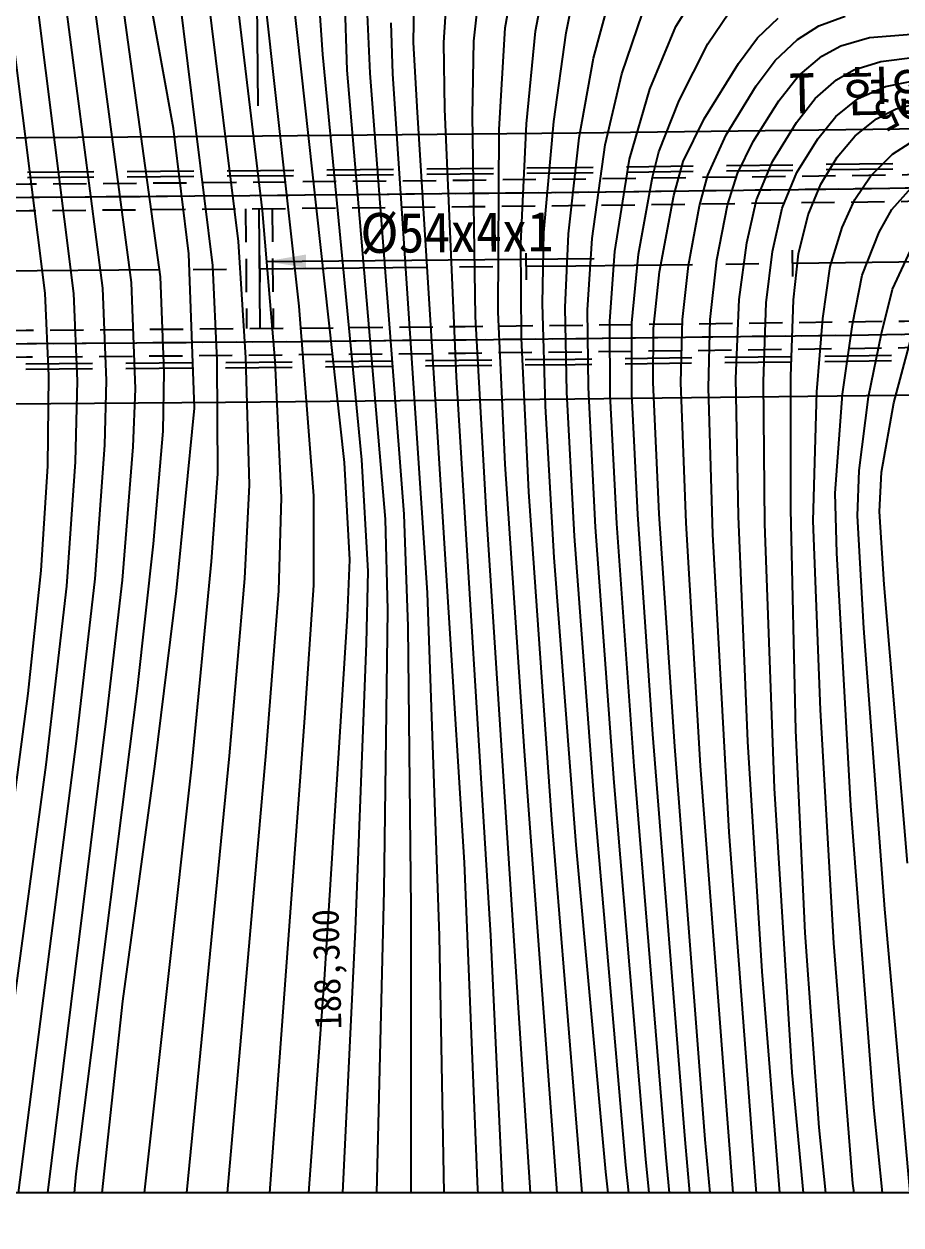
# Model space of a CAD drawing. Header units: millimetres. Extents: x 14950 to 15746, y 1103 to 1809.
# Drawn here: x 15452 to 15517.9, y 1394.2 to 1484.4 of the extents above; entities that cross this region are included whole.
import ezdxf
from ezdxf.enums import TextEntityAlignment as Align
from ezdxf.xclip import XClip

# ---------------------------------------------------------------- set-up
doc = ezdxf.new("R2010")
doc.units = ezdxf.units.MM
doc.header["$LTSCALE"] = 10
doc.header["$MEASUREMENT"] = 0
doc.header["$XCLIPFRAME"] = 2
for name, pattern in [('CENTER', [2, 1.25, -0.25, 0.25, -0.25]), ('DASHED', [0.75, 0.5, -0.25]), ('HIDDEN', [0.375, 0.25, -0.125])]:
    doc.linetypes.add(name, pattern=pattern)
doc.layers.add('TX-PAPR', color=2, linetype='Continuous', plot=False)
doc.layers.add('TZ-BASE', color=253, linetype='Continuous')
doc.layers.add('TZ-CABL', color=4, linetype='Continuous')
doc.styles.add('HANA', font='GulimChe.ttf')
doc.styles.get("Standard").update_dxf_attribs({"font": 'GulimChe.ttf'})
doc.linetypes.add('ZIGZAG', pattern='A,0.0001,-0.2,[131,ltypeshp.shx,S=0.2,R=0,X=-0.2,Y=0],-0.4,[131,ltypeshp.shx,S=0.2,R=180,X=0.2,Y=0],-0.2', length=0.8001)
doc.dimstyles.get("Standard").update_dxf_attribs({"dimtxt": 0.18, "dimasz": 0.18, "dimexe": 0.18, "dimexo": 0.0625, "dimgap": 0.09, "dimtad": 0, "dimtih": 1, "dimtoh": 1, "dimdec": 4, "dimzin": 0, "dimdsep": 46, "dimtxsty": 'Standard', "dimcen": 0.09, "dimadec": 0, "dimazin": 0, "dimtfac": 1, "dimtdec": 4, "dimtofl": 0, "dimtmove": 0, "dimatfit": 3, "dimfxl": 0, "dimtolj": 1, "dimtzin": 0, "dimarcsym": 0})

# ---------------------------------------------------------------- blocks, each defined once
blk = doc.blocks.new('JD-DGDG5SGS')
at = {"layer": 'TZ-BASE'}
for p, q in [((423.838, -7.408, 49.104), (420.296, 20.809, 49.104)), ((442.906, -8.38, 58.104), (439.618, 21.208, 58.104)), ((446.311, -20.111, 59.104), (441.733, 21.533, 59.104)), ((444.68, 10.541, 60.104), (443.937, 21.301, 60.104)), ((436.432, -5.319, 55.104), (433.26, 20.285, 55.104)), ((438.341, -3.51, 56.104), (435.383, 20.554, 56.104)), ((440.158, -1.176, 57.104), (437.522, 20.696, 57.104)), ((446.509, 9.356, 61.104), (446.138, 20.403, 61.104)), ((425.985, -7.43, 50.104), (422.801, 17.864, 50.104)), ((428.149, -7.024, 51.104), (425.023, 17.144, 51.104)), ((430.314, -6.604, 52.104), (427.159, 17.116, 52.104)), ((432.481, -6.165, 53.104), (429.367, 16.556, 53.104)), ((433.475, 4.98, 54.104), (431.287, 17.042, 54.104)), ((458.384, 12.535, 67.104), (459.128, 16.739, 67.104)), ((460.664, 12.28, 68.104), (461.367, 15.989, 68.104)), ((462.959, 12.171, 69.104), (463.628, 15.502, 69.104)), ((471.194, 12.639, 72.104), (472.871, 15.345, 72.104)), ((453.761, 11.444, 65.104), (453.971, 14.505, 65.104)), ((456.024, 11.543, 66.104), (456.403, 14.985, 66.104)), ((465.016, 10.258, 70.104), (466.194, 14.587, 70.104)), ((448.237, 9.123, 62.104), (448.041, 13.539, 62.104)), ((451.491, 11.436, 64.104), (451.544, 14.362, 64.104)), ((467.143, 9.08, 71.104), (468.687, 13.631, 71.104)), ((473.594, 11.341, 73.104), (475.177, 13.671, 73.104)), ((449.945, 9.083, 63.104), (449.805, 12.908, 63.104)), ((469.251, 7.935, 72.104), (471.194, 12.639, 72.104)), ((477.315, 11.778, 74.104), (478.874, 13.275, 74.104)), ((480.323, 11.66, 75.104), (481.935, 12.696, 75.104)), ((481.935, 12.696, 75.104), (483.902, 13.416, 75.104)), ((457.937, 4.903, 67.104), (458.384, 12.535, 67.104)), ((459.981, 5.334, 68.104), (460.664, 12.28, 68.104)), ((462.024, 5.492, 69.104), (462.959, 12.171, 69.104)), ((475.887, 9.866, 74.104), (477.315, 11.778, 74.104)), ((483.582, 11.196, 76.104), (485.743, 11.81, 76.104)), ((485.743, 11.81, 76.104), (488.885, 12.073, 76.104)), ((451.803, 6.18, 64.104), (451.491, 11.436, 64.104)), ((453.846, 6.433, 65.104), (453.761, 11.444, 65.104)), ((455.91, 5.948, 66.104), (456.024, 11.543, 66.104)), ((471.443, 7.082, 73.104), (473.594, 11.341, 73.104)), ((478.658, 10.088, 75.104), (480.323, 11.66, 75.104)), ((482.153, 10.411, 76.104), (483.582, 11.196, 76.104)), ((447.62, -19.921, 60.104), (444.68, 10.541, 60.104)), ((463.93, 4.277, 70.104), (465.016, 10.258, 70.104)), ((477.224, 8.173, 75.104), (478.658, 10.088, 75.104)), ((480.39, 8.913, 76.104), (482.153, 10.411, 76.104)), ((484.557, 9.394, 77.104), (486.581, 10.012, 77.104)), ((486.581, 10.012, 77.104), (489.159, 10.336, 77.104)), ((449.385, -24.381, 61.104), (446.509, 9.356, 61.104)), ((450.802, -23.99, 62.104), (448.237, 9.123, 62.104)), ((452.55, -29.912, 63.104), (449.945, 9.083, 63.104)), ((465.882, 3.747, 71.104), (467.143, 9.08, 71.104)), ((473.329, 5.698, 74.104), (475.887, 9.866, 74.104)), ((483.254, 8.631, 77.104), (484.557, 9.394, 77.104)), ((474.983, 4.507, 75.104), (477.224, 8.173, 75.104)), ((478.917, 7.061, 76.104), (480.39, 8.913, 76.104)), ((481.651, 7.226, 77.104), (483.254, 8.631, 77.104)), ((484.882, 7.233, 78.104), (486.936, 8.128, 78.104)), ((486.936, 8.128, 78.104), (489.156, 8.588, 78.104)), ((467.724, 2.663, 72.104), (469.251, 7.935, 72.104)), ((480.244, 5.422, 77.104), (481.651, 7.226, 77.104)), ((483.212, 5.866, 78.104), (484.882, 7.233, 78.104)), ((454.708, -13.684, 65.104), (453.846, 6.433, 65.104)), ((469.91, 3.226, 73.104), (471.443, 7.082, 73.104)), ((476.998, 4.006, 76.104), (478.917, 7.061, 76.104)), ((486.269, 5.694, 79.104), (487.738, 6.452, 79.104)), ((487.738, 6.452, 79.104), (489.482, 6.914, 79.104)), ((455.316, -50.161, 64.104), (451.803, 6.18, 64.104)), ((456.159, -9.18, 66.104), (455.91, 5.948, 66.104)), ((461.274, -2.848, 69.104), (462.024, 5.492, 69.104)), ((471.746, 2.501, 74.104), (473.329, 5.698, 74.104)), ((478.454, 2.491, 77.104), (480.244, 5.422, 77.104)), ((481.846, 4.194, 78.104), (483.212, 5.866, 78.104)), ((484.673, 4.417, 79.104), (486.269, 5.694, 79.104)), ((434.626, -4.435, 54.104), (433.475, 4.98, 54.104)), ((457.844, -8.83, 67.104), (457.937, 4.903, 67.104)), ((459.547, -3.657, 68.104), (459.981, 5.334, 68.104)), ((463.124, -2.937, 70.104), (463.93, 4.277, 70.104)), ((464.91, -3.299, 71.104), (465.882, 3.747, 71.104)), ((473.595, 1.46, 75.104), (474.983, 4.507, 75.104)), ((475.835, 1.588, 76.104), (476.998, 4.006, 76.104)), ((480.278, 1.662, 78.104), (481.846, 4.194, 78.104)), ((483.307, 2.826, 79.104), (484.673, 4.417, 79.104)), ((487.466, 3.037, 80.104), (488.793, 3.908, 80.104)), ((469.45, 1.326, 73.104), (469.91, 3.226, 73.104)), ((482.073, 0.8, 79.104), (483.307, 2.826, 79.104)), ((485.838, 1.413, 80.104), (487.466, 3.037, 80.104)), ((466.619, -4.254, 72.104), (467.724, 2.663, 72.104)), ((471.048, -0.047, 74.104), (471.746, 2.501, 74.104)), ((477.252, -0.39, 77.104), (478.454, 2.491, 77.104)), ((468.399, -4.471, 73.104), (469.45, 1.326, 73.104)), ((472.972, -0.835, 75.104), (473.595, 1.46, 75.104)), ((475.061, -0.776, 76.104), (475.835, 1.588, 76.104)), ((479.182, -1.006, 78.104), (480.278, 1.662, 78.104)), ((484.624, -0.37, 80.104), (485.838, 1.413, 80.104)), ((481.134, -1.505, 79.104), (482.073, 0.8, 79.104)), ((487.425, -1.1, 81.104), (488.897, 0.551, 81.104)), ((469.969, -5.789, 74.104), (471.048, -0.047, 74.104)), ((472.134, -5.318, 75.104), (472.972, -0.835, 75.104)), ((474.262, -4.883, 76.104), (475.061, -0.776, 76.104)), ((476.522, -3.625, 77.104), (477.252, -0.39, 77.104)), ((483.691, -2.454, 80.104), (484.624, -0.37, 80.104)), ((441.093, -12.491, 57.104), (440.158, -1.176, 57.104)), ((478.456, -4.255, 78.104), (479.182, -1.006, 78.104)), ((480.411, -4.446, 79.104), (481.134, -1.505, 79.104)), ((486.454, -2.81, 81.104), (487.425, -1.1, 81.104)), ((482.782, -5.385, 80.104), (483.691, -2.454, 80.104)), ((438.903, -12.23, 56.104), (438.341, -3.51, 56.104)), ((461.172, -8.177, 69.104), (461.274, -2.848, 69.104)), ((462.882, -8.465, 70.104), (463.124, -2.937, 70.104)), ((464.568, -8.652, 71.104), (464.91, -3.299, 71.104)), ((485.176, -6.038, 81.104), (486.454, -2.81, 81.104)), ((435.042, -16.037, 54.104), (434.626, -4.435, 54.104)), ((459.592, -10.777, 68.104), (459.547, -3.657, 68.104)), ((459.926, -4.385, -215.896), (459.947, -6.385, -215.896)), ((466.225, -9.506, 72.104), (466.619, -4.254, 72.104)), ((467.894, -9.637, 73.104), (468.399, -4.471, 73.104)), ((475.945, -7.866, 77.104), (476.522, -3.625, 77.104)), ((477.985, -8.128, 78.104), (478.456, -4.255, 78.104)), ((479.923, -4.156, -215.896), (479.948, -6.156, -215.896)), ((480.036, -7.901, 79.104), (480.411, -4.446, 79.104)), ((487.477, -7.097, 82.104), (488.98, -3.816, 82.104)), ((436.744, -12.427, 55.104), (436.432, -5.319, 55.104)), ((439.929, -4.574, -215.896), (439.946, -6.574, -215.896)), ((471.694, -9.369, 75.104), (472.134, -5.318, 75.104)), ((473.769, -9.376, 76.104), (474.262, -4.883, 76.104)), ((482.227, -9.296, 80.104), (482.782, -5.385, 80.104)), ((432.766, -13.295, 53.104), (432.481, -6.165, 53.104)), ((469.509, -10.048, 74.104), (469.969, -5.789, 74.104)), ((484.451, -9.763, 81.104), (485.176, -6.038, 81.104)), ((428.433, -13.955, 51.104), (428.149, -7.024, 51.104)), ((430.617, -14.581, 52.104), (430.314, -6.604, 52.104)), ((486.631, -10.419, 82.104), (487.477, -7.097, 82.104)), ((424.115, -13.616, 49.104), (423.838, -7.408, 49.104)), ((426.258, -13.993, 50.104), (425.985, -7.43, 50.104)), ((475.7, -13.81, 77.104), (475.945, -7.866, 77.104)), ((479.831, -13.67, 79.104), (480.036, -7.901, 79.104)), ((444.011, -22.622, 58.104), (442.906, -8.38, 58.104)), ((458.386, -20.245, 67.104), (457.844, -8.83, 67.104)), ((461.401, -15.888, 69.104), (461.172, -8.177, 69.104)), ((463.004, -14.842, 70.104), (462.882, -8.465, 70.104)), ((464.623, -14.49, 71.104), (464.568, -8.652, 71.104)), ((477.767, -14.044, 78.104), (477.985, -8.128, 78.104)), ((456.97, -23.967, 66.104), (456.159, -9.18, 66.104)), ((466.272, -15.025, 72.104), (466.225, -9.506, 72.104)), ((467.9, -14.963, 73.104), (467.894, -9.637, 73.104)), ((471.568, -14.108, 75.104), (471.694, -9.369, 75.104)), ((473.641, -14.501, 76.104), (473.769, -9.376, 76.104)), ((481.772, -14.818, 80.104), (482.227, -9.296, 80.104)), ((483.717, -14.992, 81.104), (484.451, -9.763, 81.104)), ((460.155, -22.334, 68.104), (459.592, -10.777, 68.104)), ((469.484, -14.12, 74.104), (469.509, -10.048, 74.104)), ((485.669, -15.179, 82.104), (486.631, -10.419, 82.104)), ((487.571, -15.636, 83.104), (488.819, -10.946, 83.104)), ((436.795, -20.97, 55.104), (436.744, -12.427, 55.104)), ((439.162, -21.809, 56.104), (438.903, -12.23, 56.104)), ((441.577, -22.739, 57.104), (441.093, -12.491, 57.104)), ((432.683, -17.759, 53.104), (432.766, -13.295, 53.104)), ((424.029, -20.391, 49.104), (424.115, -13.616, 49.104)), ((426.11, -20.08, 50.104), (426.258, -13.993, 50.104)), ((428.312, -18.823, 51.104), (428.433, -13.955, 51.104)), ((457.294, -55.66, 65.104), (454.708, -13.684, 65.104)), ((469.938, -23.981, 74.104), (469.484, -14.12, 74.104)), ((471.965, -24.652, 75.104), (471.568, -14.108, 75.104)), ((475.896, -24.158, 77.104), (475.7, -13.81, 77.104)), ((477.887, -24.716, 78.104), (477.767, -14.044, 78.104)), ((479.829, -23.631, 79.104), (479.831, -13.67, 79.104)), ((430.45, -18.943, 52.104), (430.617, -14.581, 52.104)), ((463.594, -25.652, 70.104), (463.004, -14.842, 70.104)), ((465.168, -24.982, 71.104), (464.623, -14.49, 71.104)), ((466.767, -24.696, 72.104), (466.272, -15.025, 72.104)), ((468.344, -24.032, 73.104), (467.9, -14.963, 73.104)), ((473.98, -25.501, 76.104), (473.641, -14.501, 76.104)), ((481.518, -24.496, 80.104), (481.772, -14.818, 80.104)), ((483.164, -22.423, 81.104), (483.717, -14.992, 81.104)), ((484.951, -20.731, 82.104), (485.669, -15.179, 82.104)), ((433.701, -29.76, 54.104), (435.042, -16.037, 54.104)), ((462.067, -27.254, 69.104), (461.401, -15.888, 69.104)), ((486.644, -20.853, 83.104), (487.571, -15.636, 83.104)), ((431.962, -26.218, 53.104), (432.683, -17.759, 53.104)), ((427.581, -28.862, 51.104), (428.312, -18.823, 51.104)), ((429.638, -28.966, 52.104), (430.45, -18.943, 52.104)), ((423.52, -28.241, 49.104), (424.029, -20.391, 49.104)), ((425.46, -29.419, 50.104), (426.11, -20.08, 50.104)), ((446.718, -27.436, 59.104), (446.311, -20.111, 59.104)), ((448.074, -28.291, 60.104), (447.62, -19.921, 60.104)), ((459.822, -41.799, 67.104), (458.386, -20.245, 67.104)), ((484.842, -24.137, 82.104), (484.951, -20.731, 82.104)), ((436.331, -27.563, 55.104), (436.795, -20.97, 55.104)), ((486.495, -23.804, 83.104), (486.644, -20.853, 83.104)), ((438.829, -28.835, 56.104), (439.162, -21.809, 56.104)), ((461.877, -46.934, 68.104), (460.155, -22.334, 68.104)), ((483.283, -26.914, 81.104), (483.164, -22.423, 81.104)), ((441.373, -29.757, 57.104), (441.577, -22.739, 57.104)), ((444, -29.347, 58.104), (444.011, -22.622, 58.104)), ((451.097, -32.447, 62.104), (450.802, -23.99, 62.104)), ((462.419, -107.873, 66.104), (456.97, -23.967, 66.104)), ((469.473, -40.536, 73.104), (468.344, -24.032, 73.104)), ((471.12, -41.467, 74.104), (469.938, -23.981, 74.104)), ((476.599, -41.074, 77.104), (475.896, -24.158, 77.104)), ((480.215, -40.253, 79.104), (479.829, -23.631, 79.104)), ((485.324, -32.559, 82.104), (484.842, -24.137, 82.104)), ((486.834, -29.275, 83.104), (486.495, -23.804, 83.104)), ((449.552, -31.201, 61.104), (449.385, -24.381, 61.104)), ((466.55, -44.153, 71.104), (465.168, -24.982, 71.104)), ((468.052, -42.929, 72.104), (466.767, -24.696, 72.104)), ((473.057, -42.905, 75.104), (471.965, -24.652, 75.104)), ((478.606, -44.577, 78.104), (477.887, -24.716, 78.104)), ((482.048, -38.707, 80.104), (481.518, -24.496, 80.104)), ((465.052, -45.391, 70.104), (463.594, -25.652, 70.104)), ((475.203, -47.882, 76.104), (473.98, -25.501, 76.104)), ((430.753, -37.089, 53.104), (431.962, -26.218, 53.104)), ((484.343, -45.914, 81.104), (483.283, -26.914, 81.104)), ((434.841, -42.923, 55.104), (436.331, -27.563, 55.104)), ((446.523, -31.641, 59.104), (446.718, -27.436, 59.104)), ((463.711, -48.836, 69.104), (462.067, -27.254, 69.104)), ((422.563, -37.469, 49.104), (423.52, -28.241, 49.104)), ((426.175, -41.058, 51.104), (427.581, -28.862, 51.104)), ((437.663, -42.166, 56.104), (438.829, -28.835, 56.104)), ((447.955, -33.702, 60.104), (448.074, -28.291, 60.104)), ((423.899, -42.833, 50.104), (425.46, -29.419, 50.104)), ((428.434, -39.347, 52.104), (429.638, -28.966, 52.104)), ((432.101, -42.768, 54.104), (433.701, -29.76, 54.104)), ((440.423, -41.902, 57.104), (441.373, -29.757, 57.104)), ((443.342, -39.293, 58.104), (444, -29.347, 58.104)), ((488.588, -50.225, 83.104), (486.834, -29.275, 83.104)), ((453.432, -55.674, 63.104), (452.55, -29.912, 63.104)), ((449.292, -52.284, 61.104), (449.552, -31.201, 61.104)), ((444.811, -58.971, 59.104), (446.523, -31.641, 59.104)), ((451.326, -53.592, 62.104), (451.097, -32.447, 62.104)), ((486.886, -53.671, 82.104), (485.324, -32.559, 82.104)), ((447.135, -55.228, 60.104), (447.955, -33.702, 60.104)), ((420.495, -53.134, 49.104), (422.563, -37.469, 49.104)), ((426.152, -73.56, 53.104), (430.753, -37.089, 53.104)), ((483.049, -56.24, 80.104), (482.048, -38.707, 80.104)), ((422.779, -85.026, 52.104), (428.434, -39.347, 52.104)), ((439.603, -89.988, 58.104), (443.342, -39.293, 58.104)), ((471.884, -70.987, 73.104), (469.473, -40.536, 73.104)), ((480.909, -55.451, 79.104), (480.215, -40.253, 79.104)), ((420.299, -86.963, 51.104), (426.175, -41.058, 51.104)), ((473.408, -70.981, 74.104), (471.12, -41.467, 74.104)), ((477.67, -58.374, 77.104), (476.599, -41.074, 77.104)), ((434.069, -79.008, 56.104), (437.663, -42.166, 56.104)), ((437.141, -79.211, 57.104), (440.423, -41.902, 57.104)), ((464.258, -101.762, 67.104), (459.822, -41.799, 67.104)), ((417.964, -86.912, 50.104), (423.899, -42.833, 50.104)), ((429.66, -60.6, 54.104), (432.101, -42.768, 54.104)), ((431.275, -75.185, 55.104), (434.841, -42.923, 55.104)), ((470.464, -72.336, 72.104), (468.052, -42.929, 72.104)), ((475.525, -75.23, 75.104), (473.057, -42.905, 75.104)), ((468.941, -72.471, 71.104), (466.55, -44.153, 71.104)), ((479.94, -65.962, 78.104), (478.606, -44.577, 78.104)), ((467.446, -72.911, 70.104), (465.052, -45.391, 70.104)), ((486.07, -68.586, 81.104), (484.343, -45.914, 81.104)), ((464.26, -76.23, 68.104), (461.877, -46.934, 68.104)), ((477.189, -74.426, 76.104), (475.203, -47.882, 76.104)), ((465.939, -73.41, 69.104), (463.711, -48.836, 69.104)), ((456.331, -74.742, 64.104), (455.316, -50.161, 64.104)), ((448.288, -93.773, 61.104), (449.292, -52.284, 61.104)), ((451.315, -102.056, 62.104), (451.326, -53.592, 62.104)), ((489.421, -82.154, 82.104), (486.886, -53.671, 82.104)), ((445.585, -87.367, 60.104), (447.135, -55.228, 60.104)), ((454.345, -104.177, 63.104), (453.432, -55.674, 63.104)), ((459.503, -102.523, 65.104), (457.294, -55.66, 65.104)), ((481.966, -70.093, 79.104), (480.909, -55.451, 79.104)), ((484.495, -74.29, 80.104), (483.049, -56.24, 80.104)), ((479.115, -76.322, 77.104), (477.67, -58.374, 77.104)), ((442.408, -91.336, 59.104), (444.811, -58.971, 59.104)), ((427.513, -80.587, 54.104), (429.66, -60.6, 54.104)), ((481.098, -78.59, 78.104), (479.94, -65.962, 78.104)), ((488.078, -88.821, 81.104), (486.07, -68.586, 81.104)), ((483.189, -82.155, 79.104), (481.966, -70.093, 79.104)), ((474.406, -98.275, 73.104), (471.884, -70.987, 73.104)), ((475.957, -99.746, 74.104), (473.408, -70.981, 74.104)), ((470.089, -98.131, 70.104), (467.446, -72.911, 70.104)), ((471.541, -98.285, 71.104), (468.941, -72.471, 71.104)), ((473.051, -99.002, 72.104), (470.464, -72.336, 72.104)), ((425.026, -85.964, 53.104), (426.152, -73.56, 53.104)), ((468.597, -97.915, 69.104), (465.939, -73.41, 69.104)), ((457.005, -101.568, 64.104), (456.331, -74.742, 64.104)), ((479.654, -98.498, 76.104), (477.189, -74.426, 76.104)), ((486.275, -90.419, 80.104), (484.495, -74.29, 80.104))]:
    blk.add_line(p, q, dxfattribs=at)
at = {"layer": 'TZ-BASE', "linetype": 'CENTER', "elevation": -215.896, "flags": 128}
blk.add_lwpolyline([(0, 0), (219.044, -4.999, 0.001522), (279.939, -5.644, 0.0105), (699.871, 0)], format="xyb", dxfattribs=at)
at = {"layer": 'TZ-BASE'}
for radius, end in [(9990, 271.9757001), (9990, 271.9757001), (10010, 271.9708844), (10010, 271.9708844)]:
    blk.add_arc((355.535, 9994.07, -215.896), radius, 269.5668671, end, dxfattribs=at)
at = {"layer": 'TZ-BASE', "linetype": 'DASHED'}
for radius, end in [(9992.6, 271.975073), (9993, 271.9749765), (10007, 271.9716055), (10007.4, 271.9715094)]:
    blk.add_arc((355.535, 9994.07, -215.896), radius, 269.5668671, end, dxfattribs=at)
at = {"layer": 'TZ-BASE', "linetype": 'DASHED', "style": 'HANA'}
blk.add_text('T 현안 L=1,750m', height=3, rotation=1.21636, dxfattribs=at).set_placement((479.743, 6.102, -215.896))
at = {"layer": 'TZ-BASE', "style": 'HANA'}
blk.add_text('295', height=2.4, rotation=208.75972, dxfattribs=at).set_placement((489.872, 8.914, 79.104))
blk.add_text('188,300', height=2, rotation=91.41947, dxfattribs=at).set_placement((445.856, -53.649, -215.896), align=Align.RIGHT)

msp = doc.modelspace()

# ---------------------------------------------------------------- linework, layer by layer
at = {"layer": 'TX-PAPR', "flags": 128}
msp.add_lwpolyline([(15031.864, 1546.582), (15727.095, 1546.582), (15732.263, 1396.582), (15027.753, 1396.582)], close=True, dxfattribs=at)
at = {"layer": 'TZ-BASE', "elevation": -215.896, "flags": 128}
msp.add_lwpolyline([(15469.622, 1478.257), (15469.489, 1493.959), (15482.088, 1501.152)], dxfattribs=at)
at = {"layer": 'TZ-CABL', "linetype": 'HIDDEN'}
for points in [[(15056.806, 1477.447, 0.013357), (15584.347, 1474.229, 0.003148), (15729.445, 1478.134)], [(15057.026, 1476.44, 0.013351), (15584.367, 1473.229, 0.003148), (15729.478, 1477.135)], [(15056.74, 1475.449, 0.013357), (15584.388, 1472.229, 0.003148), (15729.511, 1476.135)], [(15056.565, 1466.45, 0.013357), (15584.106, 1463.232, 0.003148), (15729.204, 1467.137)], [(15056.785, 1465.442, 0.013351), (15584.126, 1462.232, 0.003148), (15729.237, 1466.137)], [(15056.499, 1464.451, 0.013357), (15584.147, 1461.232, 0.003148), (15729.27, 1465.138)]]:
    msp.add_lwpolyline(points, format="xyb", dxfattribs=at)
at = {"layer": 'TZ-CABL', "linetype": 'ZIGZAG', "ltscale": 0.5}
for points in [[(15057.026, 1476.44, 0.013351), (15584.367, 1473.229, 0.003148), (15729.478, 1477.135)], [(15056.785, 1465.442, 0.013351), (15584.126, 1462.232, 0.003148), (15729.237, 1466.137)]]:
    msp.add_lwpolyline(points, format="xyb", dxfattribs=at)
at = {"layer": 'TZ-CABL', "linetype": 'HIDDEN'}
for points in [[(15468.687, 1470.522), (15468.768, 1461.528)], [(15470.687, 1470.54), (15470.768, 1461.546)]]:
    msp.add_lwpolyline(points, dxfattribs=at)
at = {"layer": 'TZ-CABL', "linetype": 'ZIGZAG', "ltscale": 0.5}
msp.add_lwpolyline([(15469.687, 1470.531), (15469.768, 1461.537)], dxfattribs=at)

# ---------------------------------------------------------------- block references
at = {"layer": 'TZ-BASE'}
ref = msp.add_blockref('JD-DGDG5SGS', (15029.808, 1471.582), dxfattribs=at)
XClip(ref).set_block_clipping_path([(2.0554214451, 74.9999997736), (697.2865998994, 74.9999245237), (702.4547041552, -75.0000750513), (-2.0554214453, -74.9999997815)])

# ---------------------------------------------------------------- texts
msp.add_text('Ø54x4x1', height=3, rotation=0.53542, dxfattribs=at).set_placement((15484.553, 1468.768, -215.896), align=Align.MIDDLE)

# ---------------------------------------------------------------- leaders
msp.add_leader([(15470.22, 1466.57, -215.896), (15494.876, 1466.778, -215.896)], dimstyle='Standard', override={"dimtxt": 3, "dimasz": 3, "dimexe": 2, "dimexo": 3, "dimgap": 1, "dimtad": 0, "dimtih": 0, "dimcen": 1, "dimaunit": 1, "dimadec": 8, "dimtix": 1, "dimtofl": 1, "dimtmove": 2, "dimtvp": 2}, dxfattribs=at)

doc.saveas('drawing.dxf')
